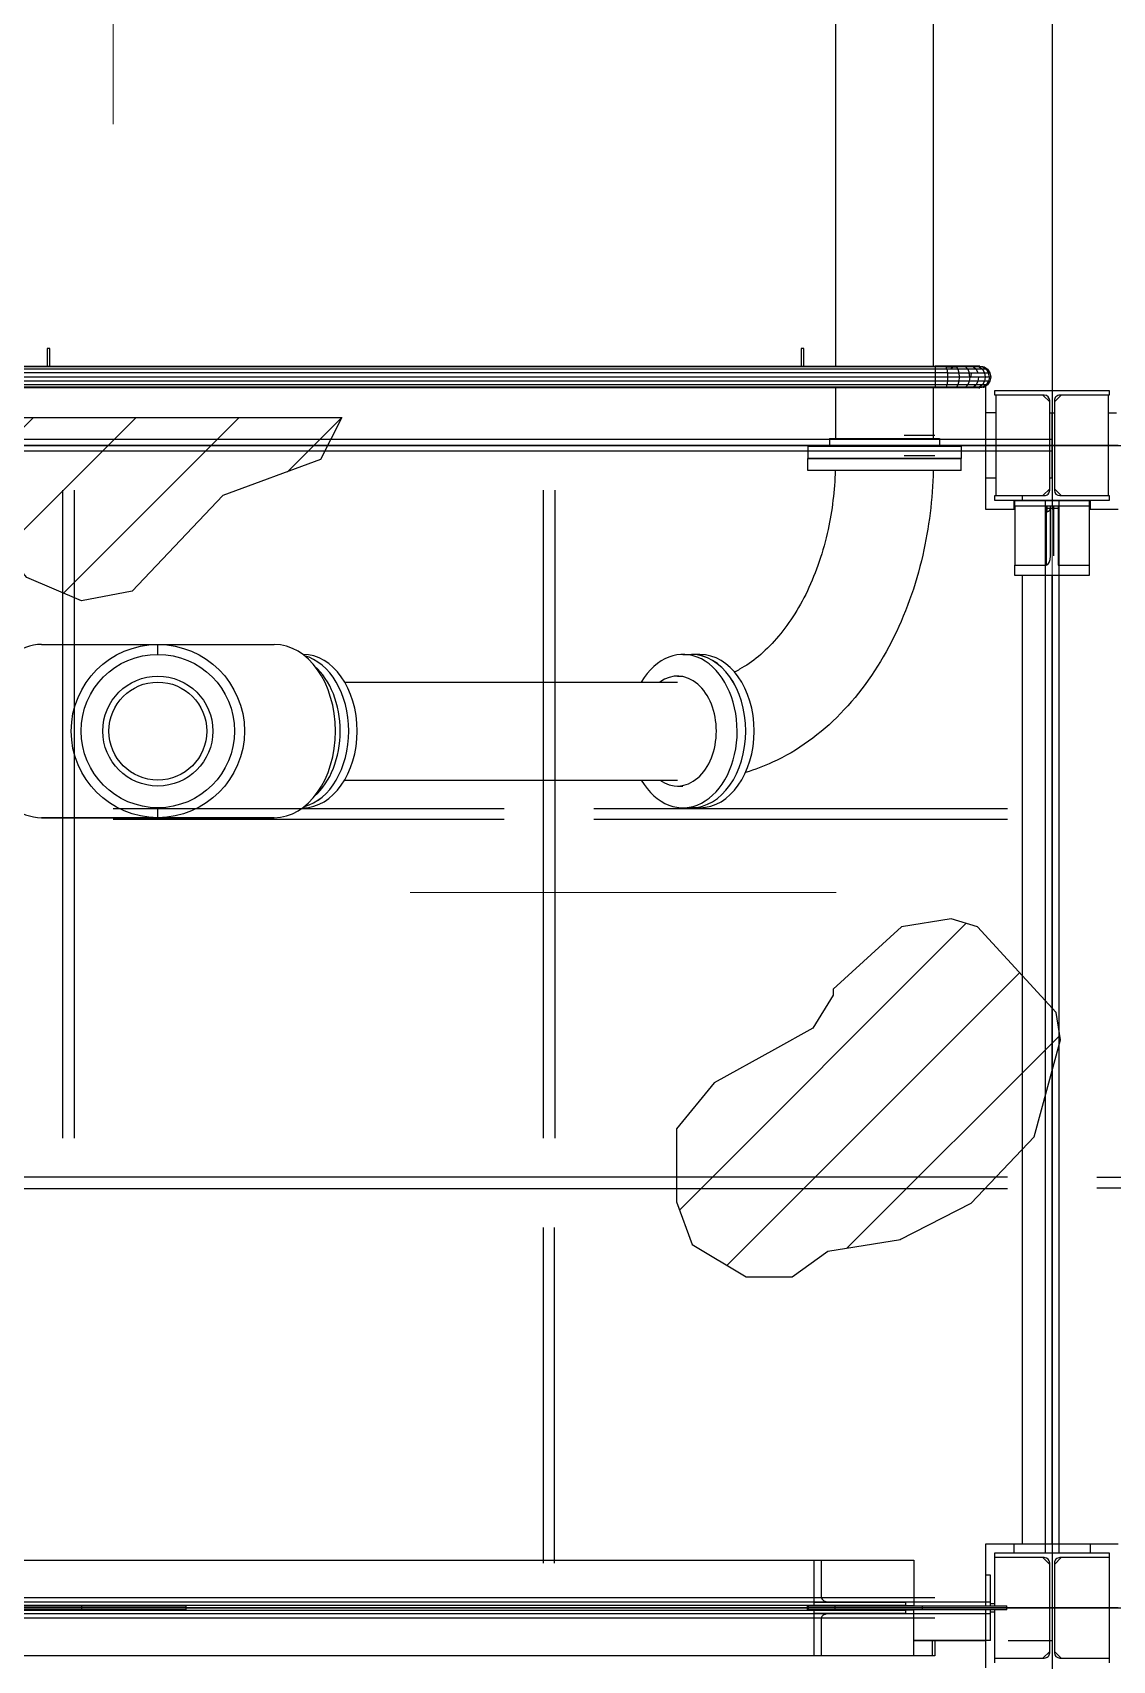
# Model space of a CAD drawing. Header units: metres. Extents: x 0 to 63075, y 0 to 44550.
# Drawn here: x 14631 to 17047, y 25435 to 29076 of the extents above; entities that cross this region are included whole.
import ezdxf

# ---------------------------------------------------------------- set-up
doc = ezdxf.new("R2010")
doc.units = ezdxf.units.M
doc.header["$LTSCALE"] = 75
doc.linetypes.add('CENTER2', pattern=[28.575, 19.05, -3.175, 3.175, -3.175])
doc.linetypes.add('CENTERX2', pattern=[101.6, 63.5, -12.7, 12.7, -12.7])
for name, color, linetype in [('SC1', 7, 'CENTER2'), ('SDM', 7, 'Continuous'), ('SL1', 8, 'Continuous')]:
    doc.layers.add(name, color=color, linetype=linetype)
pattern_1 = [(45, (-23841.37, -18073.27), (-114.90485, 114.90485), [])]

# ---------------------------------------------------------------- blocks, each defined once
blk = doc.blocks.new('A$C52ce5e24')
at = {"layer": 'SL1'}
h = blk.add_hatch(dxfattribs=at)
h.set_pattern_fill('_USER', color=256, scale=162.5, angle=45, style=0, pattern_type=0)
h.set_pattern_definition(pattern_1)
h.paths.add_polyline_path([(6012.6, 6663.8), (7063.3, 6663.8), (7016.2, 6569.5), (6797.2, 6489.1), (6594.8, 6275.7), (6481.1, 6253.5), (6359.2, 6306.2), (6195.6, 6497.4), (6048.7, 6580.6)])
h = blk.add_hatch(dxfattribs=at)
h.set_pattern_fill('_USER', color=256, scale=162.5, angle=45, style=0, pattern_type=0)
h.set_pattern_definition(pattern_1)
h.paths.add_polyline_path([(8150.5, 4799), (8312.7, 4825.3), (8312, 4825.3), (8471.1, 4906.7), (8612.3, 5055), (8670.7, 5271.8), (8660.8, 5333), (8485.6, 5524.7), (8426, 5542.7), (8315, 5524.7), (8162.5, 5385.4), (8162.5, 5372), (8117.1, 5297.6), (8031.6, 5250.5), (7896.1, 5175.7), (7812, 5072.9), (7812, 4909.4), (7847.4, 4813.9), (7967.9, 4741.6), (8070.5, 4741.6)])
for p, q in [((8167.4, 8104.6), (8167.4, 6778.7)), ((8386.4, 8104.6), (8386.4, 6778.7)), ((8652, 7601.3), (8652, 6478.3)), ((6404.4, 6817.8), (6404.4, 6778.7)), ((6410.7, 6817.8), (6404.4, 6817.8)), ((6410.7, 6778.7), (6410.7, 6817.8)), ((8090.5, 6817.8), (8090.5, 6778.7)), ((8096.9, 6817.8), (8090.5, 6817.8)), ((8096.9, 6778.7), (8096.9, 6817.8)), ((4418.5, 6778.7), (8390.5, 6778.7)), ((8390.5, 6776.9), (4418.5, 6776.9)), ((8412.8, 6778.7), (8390.5, 6778.7)), ((8390.5, 6778.7), (8390.5, 6776.9)), ((8390.5, 6776.9), (8390.5, 6771.6)), ((8414.9, 6776.9), (8390.5, 6776.9)), ((8433.9, 6778.7), (8412.8, 6778.7)), ((8412.8, 6778.7), (8414.9, 6776.9)), ((8416.6, 6771.6), (8414.9, 6776.9)), ((8414.9, 6776.9), (8438, 6776.9)), ((8426.4, 6771.6), (8429.9, 6776.9)), ((8452.9, 6778.7), (8433.9, 6778.7)), ((8433.9, 6778.7), (8438, 6776.9)), ((8458.7, 6776.9), (8438, 6776.9)), ((8438, 6776.9), (8441.4, 6771.6)), ((8452.9, 6778.7), (8458.7, 6776.9)), ((8468.7, 6778.7), (8452.9, 6778.7)), ((8476, 6776.9), (8458.7, 6776.9)), ((8458.7, 6776.9), (8463.6, 6771.6)), ((8480.6, 6778.7), (8468.7, 6778.7)), ((8468.7, 6778.7), (8476, 6776.9)), ((8489, 6776.9), (8476, 6776.9)), ((8476, 6776.9), (8482.2, 6771.6)), ((8480.6, 6778.7), (8489, 6776.9)), ((8488, 6778.7), (8480.6, 6778.7)), ((8490.5, 6778.7), (8488, 6778.7)), ((8488, 6778.7), (8497.1, 6776.9)), ((8497.1, 6776.9), (8489, 6776.9)), ((8489, 6776.9), (8496.2, 6771.6)), ((8490.5, 6778.7), (8499.9, 6776.9)), ((8497.1, 6776.9), (8504.8, 6771.6)), ((8497.1, 6776.9), (8499.9, 6776.9)), ((8499.9, 6776.9), (8507.8, 6771.6)), ((8390.5, 6771.6), (4418.5, 6771.6)), ((8390.5, 6763.7), (4418.5, 6763.7)), ((8390.5, 6754.3), (4418.5, 6754.3)), ((8390.5, 6745), (4418.5, 6745)), ((8390.5, 6737.1), (4418.5, 6737.1)), ((8416.6, 6771.6), (8390.5, 6771.6)), ((8390.5, 6771.6), (8390.5, 6763.7)), ((8417.8, 6763.7), (8390.5, 6763.7)), ((8390.5, 6763.7), (8390.5, 6754.3)), ((8418.2, 6754.3), (8390.5, 6754.3)), ((8390.5, 6754.3), (8390.5, 6745)), ((8417.8, 6745), (8390.5, 6745)), ((8390.5, 6745), (8390.5, 6737.1)), ((8416.6, 6737.1), (8390.5, 6737.1)), ((8390.5, 6737.1), (8390.5, 6731.8)), ((8416.6, 6737.1), (8414.9, 6731.8)), ((8441.4, 6771.6), (8416.6, 6771.6)), ((8416.6, 6771.6), (8417.8, 6763.7)), ((8417.8, 6745), (8416.6, 6737.1)), ((8441.4, 6737.1), (8416.6, 6737.1)), ((8417.8, 6763.7), (8443.7, 6763.7)), ((8417.8, 6763.7), (8418.2, 6754.3)), ((8418.2, 6754.3), (8417.8, 6745)), ((8443.7, 6745), (8417.8, 6745)), ((8444.5, 6754.3), (8418.2, 6754.3)), ((8441.4, 6737.1), (8438, 6731.8)), ((8441.4, 6771.6), (8443.7, 6763.7)), ((8463.6, 6771.6), (8441.4, 6771.6)), ((8443.7, 6745), (8441.4, 6737.1)), ((8463.6, 6737.1), (8441.4, 6737.1)), ((8443.7, 6763.7), (8466.9, 6763.7)), ((8443.7, 6763.7), (8444.5, 6754.3)), ((8444.5, 6754.3), (8443.7, 6745)), ((8466.9, 6745), (8443.7, 6745)), ((8468.1, 6754.3), (8444.5, 6754.3)), ((8463.6, 6737.1), (8458.7, 6731.8)), ((8463.6, 6771.6), (8466.9, 6763.7)), ((8482.2, 6771.6), (8463.6, 6771.6)), ((8466.9, 6745), (8463.6, 6737.1)), ((8482.2, 6737.1), (8463.6, 6737.1)), ((8468.1, 6754.3), (8466.9, 6763.7)), ((8466.9, 6763.7), (8486.3, 6763.7)), ((8468.1, 6754.3), (8466.9, 6745)), ((8486.3, 6745), (8466.9, 6745)), ((8467.3, 6760.4), (8468, 6763.7)), ((8487.8, 6754.3), (8468.1, 6754.3)), ((8471, 6762.4), (8469.4, 6754.3)), ((8471.8, 6763.7), (8471, 6762.4)), ((8482.2, 6737.1), (8476, 6731.8)), ((8496.2, 6771.6), (8482.2, 6771.6)), ((8482.2, 6771.6), (8486.3, 6763.7)), ((8486.3, 6745), (8482.2, 6737.1)), ((8496.2, 6737.1), (8482.2, 6737.1)), ((8486.3, 6763.7), (8500.9, 6763.7)), ((8487.8, 6754.3), (8486.3, 6745)), ((8500.9, 6745), (8486.3, 6745)), ((8502.6, 6754.3), (8487.8, 6754.3)), ((8496.2, 6737.1), (8489, 6731.8)), ((8504.8, 6771.6), (8496.2, 6771.6)), ((8496.2, 6771.6), (8500.9, 6763.7)), ((8500.9, 6745), (8496.2, 6737.1)), ((8504.8, 6737.1), (8496.2, 6737.1)), ((8504.8, 6737.1), (8497.1, 6731.8)), ((8507.8, 6737.1), (8499.9, 6731.8)), ((8500.9, 6763.7), (8502.6, 6754.3)), ((8500.9, 6763.7), (8510, 6763.7)), ((8502.6, 6754.3), (8500.9, 6745)), ((8510, 6745), (8500.9, 6745)), ((8511.8, 6754.3), (8502.6, 6754.3)), ((8504.8, 6771.6), (8507.8, 6771.6)), ((8504.8, 6771.6), (8510, 6763.7)), ((8510, 6745), (8504.8, 6737.1)), ((8504.8, 6737.1), (8507.8, 6737.1)), ((8507.8, 6771.6), (8513.1, 6763.7)), ((8513.1, 6745), (8507.8, 6737.1)), ((8511.8, 6754.3), (8510, 6763.7)), ((8510, 6763.7), (8513.1, 6763.7)), ((8511.8, 6754.3), (8510, 6745)), ((8510, 6745), (8513.1, 6745)), ((8514.9, 6754.3), (8511.8, 6754.3)), ((8513.1, 6763.7), (8514.9, 6754.3)), ((8514.9, 6754.3), (8513.1, 6745)), ((8390.5, 6731.8), (4418.5, 6731.8)), ((8390.5, 6729.9), (4418.5, 6729.9)), ((8167.4, 6729.9), (8167.4, 6616.8)), ((8386.4, 6729.9), (8386.4, 6616.8)), ((8390.5, 6731.8), (8390.5, 6729.9)), ((8414.9, 6731.8), (8390.5, 6731.8)), ((8412.8, 6729.9), (8390.5, 6729.9)), ((8414.9, 6731.8), (8412.8, 6729.9)), ((8433.9, 6729.9), (8412.8, 6729.9)), ((8438, 6731.8), (8414.9, 6731.8)), ((8438, 6731.8), (8433.9, 6729.9)), ((8452.9, 6729.9), (8433.9, 6729.9)), ((8458.7, 6731.8), (8438, 6731.8)), ((8458.7, 6731.8), (8452.9, 6729.9)), ((8468.7, 6729.9), (8452.9, 6729.9)), ((8476, 6731.8), (8458.7, 6731.8)), ((8476, 6731.8), (8468.7, 6729.9)), ((8480.6, 6729.9), (8468.7, 6729.9)), ((8489, 6731.8), (8476, 6731.8)), ((8489, 6731.8), (8480.6, 6729.9)), ((8488, 6729.9), (8480.6, 6729.9)), ((8497.1, 6731.8), (8488, 6729.9)), ((8488, 6729.9), (8490.5, 6729.9)), ((8497.1, 6731.8), (8489, 6731.8)), ((8499.9, 6731.8), (8490.5, 6729.9)), ((8497.1, 6731.8), (8499.9, 6731.8)), ((8504, 6458.3), (8504, 6734.5)), ((8524, 6713.6), (8524, 6724.3)), ((8524, 6724.3), (8780, 6724.3)), ((8634.7, 6713.6), (8524, 6713.6)), ((8526.7, 6489), (8526.7, 6713.6)), ((8646.7, 6698.6), (8631.7, 6713.6)), ((8646.7, 6501), (8646.7, 6701.6)), ((8672.2, 6713.6), (8657.2, 6698.6)), ((8657.2, 6701.6), (8657.2, 6501)), ((8780, 6713.6), (8669.2, 6713.6)), ((8777.2, 6713.6), (8777.2, 6489)), ((8780, 6724.3), (8780, 6713.6)), ((8526.7, 6674.3), (8504, 6674.3)), ((8646.7, 6674.3), (8657.2, 6674.3)), ((8652, 6528.3), (8652, 6674.3)), ((8777.2, 6674.3), (8796.4, 6674.3)), ((0, 6601.3), (12183.1, 6601.3)), ((8652, 6614.4), (4152, 6614.4)), ((8652, 6614.4), (4152, 6614.4)), ((8504, 6601.3), (4300, 6601.3)), ((8105.5, 6599.3), (8276.9, 6599.3)), ((8105.5, 6599.3), (8105.5, 6572.4)), ((8153.9, 6616.8), (8276.9, 6616.8)), ((8153.9, 6616.8), (8153.9, 6599.3)), ((8276.9, 6616.8), (8399.9, 6616.8)), ((8276.9, 6599.3), (8448.4, 6599.3)), ((8321.4, 6624.3), (8389.8, 6624.3)), ((8399.9, 6616.8), (8399.9, 6599.3)), ((8448.4, 6599.3), (8448.4, 6572.4)), ((8526.7, 6601.3), (8504, 6601.3)), ((8646.7, 6601.3), (8526.7, 6601.3)), ((8657.2, 6601.3), (8646.7, 6601.3)), ((8777.2, 6601.3), (8657.2, 6601.3)), ((8800, 6601.3), (8777.2, 6601.3)), ((8652, 6588.3), (4152, 6588.3)), ((8652, 6588.3), (4152, 6588.3)), ((8155.7, 6572.4), (8105.5, 6572.4)), ((8105.5, 6545.5), (8105.5, 6572.4)), ((8105.5, 6572.4), (8276.9, 6572.4)), ((8448.4, 6572.4), (8155.7, 6572.4)), ((8276.9, 6572.4), (8448.4, 6572.4)), ((8389.8, 6578.3), (8321.4, 6578.3)), ((8448.4, 6545.5), (8448.4, 6572.4)), ((8155.7, 6545.5), (8105.5, 6545.5)), ((8448.4, 6545.5), (8155.7, 6545.5)), ((8526.7, 6528.3), (8504, 6528.3)), ((8652, 6528.3), (8646.7, 6528.3)), ((6439.1, 6501.3), (6439.1, 5051.8)), ((6439.1, 6501.3), (6439.1, 5051.8)), ((6464.9, 6501.3), (6464.9, 5051.8)), ((6464.9, 6501.3), (6464.9, 5051.8)), ((7514.1, 6501.3), (7514.1, 5051.8)), ((7514.1, 6501.3), (7514.1, 5051.8)), ((7539.9, 6501.3), (7539.9, 5051.8)), ((7539.9, 6501.3), (7539.9, 5051.8)), ((8524, 6478.3), (8524, 6489)), ((8524, 6489), (8634.7, 6489)), ((8585.5, 6489), (8585.5, 6478.3)), ((8631.7, 6489), (8646.7, 6504)), ((8657.2, 6504), (8672.2, 6489)), ((8669.2, 6489), (8780, 6489)), ((8780, 6489), (8780, 6478.3)), ((8569, 6458.3), (8504, 6458.3)), ((8780, 6478.3), (8524, 6478.3)), ((8566.5, 6478.3), (8566.5, 6458.3)), ((8569, 6478.3), (8735, 6478.3)), ((8569, 6465.8), (8569, 6478.3)), ((8735, 6465.8), (8569, 6465.8)), ((8569, 6465.8), (8569, 6333.3)), ((8636.5, 6478.3), (8636.5, 4124.3)), ((8638.7, 6465.8), (8638.7, 6333.3)), ((8641.3, 6452.7), (8641.3, 6465.8)), ((8648.5, 6460.4), (8641.3, 6460.4)), ((8648.7, 6354), (8648.7, 6465.8)), ((8665.3, 6460.4), (8648.7, 6460.4)), ((8652, 6478.3), (8652, 6458.3)), ((8655.3, 6465.8), (8655.3, 6354)), ((8665.3, 6465.8), (8665.3, 6333.3)), ((8667.4, 6478.3), (8667.4, 4124.3)), ((8735, 6478.3), (8735, 6465.8)), ((8735, 6465.8), (8735, 6333.3)), ((8800, 6458.3), (8735, 6458.3)), ((8737.5, 6478.3), (8737.5, 6458.3)), ((8569, 6310), (8569, 6333.3)), ((8569, 6333.3), (8638.7, 6333.3)), ((8735, 6310), (8569, 6310)), ((8585.5, 6310), (8585.5, 4144.3)), ((8652, 4144.3), (8652, 6310)), ((8652, 6310), (8652, 4144.3)), ((8665.3, 6333.3), (8735, 6333.3)), ((8735, 6333.3), (8735, 6310)), ((6391.8, 6156.1), (6652.1, 6156.1)), ((6391.8, 6156.1), (6652.1, 6156.1)), ((6652.1, 6133.9), (6652.1, 6156.1)), ((6652.1, 6156.1), (6912.4, 6156.1)), ((6652.1, 6156.1), (6912.4, 6156.1)), ((6976.7, 6133.9), (6976.1, 6133.9)), ((7826.5, 6133.9), (7845.6, 6133.9)), ((7864.6, 6133.9), (7845.6, 6133.9)), ((7814.2, 6085.5), (7826.5, 6085.5)), ((7070, 6072), (7814.2, 6072)), ((7070, 5852.9), (7814.2, 5852.9)), ((7814.2, 5839.4), (7826.5, 5839.4)), ((6652.1, 5768.7), (6652.1, 5791)), ((6976.7, 5791), (6976.1, 5791)), ((7826.5, 5791), (7845.6, 5791)), ((7864.6, 5791), (7845.6, 5791)), ((6391.8, 5768.7), (6652.1, 5768.7)), ((6652.1, 5768.7), (6391.8, 5768.7)), ((7427, 5788.7), (6552, 5788.7)), ((7427, 5788.7), (6552, 5788.7)), ((7427, 5764.4), (6552, 5764.4)), ((7427, 5764.4), (6552, 5764.4)), ((6652.1, 5768.7), (6912.4, 5768.7)), ((6912.4, 5768.7), (6652.1, 5768.7)), ((8552, 5788.7), (7627, 5788.7)), ((8552, 5788.7), (7627, 5788.7)), ((8552, 5764.4), (7627, 5764.4)), ((8552, 5764.4), (7627, 5764.4)), ((8552, 4964.9), (4252, 4964.9)), ((8552, 4964.9), (4252, 4964.9)), ((9692, 4964), (8752, 4964)), ((9692, 4964), (8752, 4964)), ((8552, 4938.8), (4252, 4938.8)), ((8552, 4938.8), (4252, 4938.8)), ((9692, 4939.7), (8752, 4939.7)), ((9692, 4939.7), (8752, 4939.7)), ((7514.8, 4101.3), (7514.8, 4851.8)), ((7514.8, 4101.3), (7514.8, 4851.8)), ((7539.1, 4101.3), (7539.1, 4851.8)), ((7539.1, 4101.3), (7539.1, 4851.8)), ((8504, 4144.3), (8652, 4144.3)), ((8504, 4006.1), (8504, 4144.3)), ((8504, 4006.1), (8504, 4144.3)), ((8504, 4144.3), (8585.5, 4144.3)), ((8524, 4113.6), (8524, 4124.3)), ((8524, 4124.3), (8780, 4124.3)), ((8566.5, 4144.3), (8566.5, 4124.3)), ((8652, 4144.3), (8652, 3858.3)), ((8652, 4144.3), (8800, 4144.3)), ((8737.5, 4144.3), (8737.5, 4124.3)), ((8780, 4124.3), (8780, 4113.6)), ((6326.1, 4108.3), (8120, 4108.3)), ((8120, 4006.3), (8120, 4108.3)), ((8120, 4108.3), (8135.9, 4108.3)), ((8135.9, 4108.3), (8135.9, 4024.3)), ((8135.9, 4108.3), (8343.2, 4108.3)), ((8343.2, 4108.3), (8343.2, 4006.3)), ((8524, 4074.3), (8524, 4113.6)), ((8634.7, 4113.6), (8524, 4113.6)), ((8646.7, 4098.6), (8631.7, 4113.6)), ((8646.7, 3901), (8646.7, 4101.6)), ((8672.2, 4113.6), (8657.2, 4098.6)), ((8657.2, 4101.6), (8657.2, 3901)), ((8780, 4113.6), (8669.2, 4113.6)), ((8780, 4113.6), (8780, 3889)), ((8514, 4074.3), (8504, 4074.3)), ((8514, 4006.1), (8514, 4074.3)), ((8524, 4006.1), (8524, 4074.3)), ((8514, 4014.4), (4152, 4014.4)), ((8514, 4014.4), (4152, 4014.4)), ((4473.4, 4024.3), (8135.9, 4024.3)), ((6149.2, 4006.1), (6482.3, 4006.1)), ((8120, 4006.3), (6326.1, 4006.3)), ((6482.3, 3996.6), (6482.3, 4006.1)), ((6482.3, 4006.1), (6715.7, 4006.1)), ((6524.9, 4024.3), (8339.2, 4024.3)), ((6715.7, 3996.6), (6715.7, 4006.1)), ((8105.3, 3996.6), (8105.3, 4006.1)), ((8105.3, 4006.1), (8107.1, 4006.1)), ((8107.1, 3996.6), (8107.1, 4006.1)), ((8107.1, 4006.1), (8361.5, 4006.1)), ((8120, 4014.3), (8156, 4014.3)), ((8323.9, 4006.3), (8120, 4006.3)), ((8156, 4014.3), (8323.9, 4014.3)), ((8166.3, 4006.1), (8166.3, 3996.6)), ((8321.4, 4024.3), (8389.8, 4024.3)), ((8323.9, 4014.3), (8323.9, 4006.3)), ((8323.9, 4006.3), (8343.2, 4006.3)), ((8361.5, 4006.1), (8550.6, 4006.1)), ((8361.5, 4006.1), (8361.5, 3996.6)), ((8514, 4010.7), (8524, 4010.7)), ((8550.6, 3996.6), (8550.6, 4006.1)), ((0, 4001.3), (12183.1, 4001.3)), ((8514, 3988.3), (4152, 3988.3)), ((8514, 3988.3), (4152, 3988.3)), ((8550.6, 4001.3), (4157.2, 4001.3)), ((8135.9, 3978.3), (4473.4, 3978.3)), ((6482.3, 3996.6), (6149.2, 3996.6)), ((6326.1, 3996.3), (8120, 3996.3)), ((6715.7, 3996.6), (6482.3, 3996.6)), ((8339.2, 3978.3), (6524.9, 3978.3)), ((8107.1, 3996.6), (8105.3, 3996.6)), ((8361.5, 3996.6), (8107.1, 3996.6)), ((8120, 3894.3), (8120, 3996.3)), ((8120, 3996.3), (8323.9, 3996.3)), ((8156, 3988.4), (8120, 3988.4)), ((8135.9, 3978.3), (8135.9, 3894.3)), ((8323.9, 3988.4), (8156, 3988.4)), ((8389.8, 3978.3), (8321.4, 3978.3)), ((8343.2, 3996.3), (8323.9, 3996.3)), ((8323.9, 3996.3), (8323.9, 3988.4)), ((8343.2, 3894.3), (8343.2, 3996.3)), ((8550.6, 3996.6), (8361.5, 3996.6)), ((8504, 3928.3), (8504, 3996.6)), ((8504, 3867.3), (8504, 3996.6)), ((8514, 3928.3), (8514, 3996.6)), ((8524, 3992), (8514, 3992)), ((8524, 3928.3), (8524, 3996.6)), ((8800, 4001.3), (8550.6, 4001.3)), ((8514, 3928.3), (8343.2, 3928.3)), ((8343.2, 3928.3), (8504, 3928.3)), ((8384.8, 3894.3), (8384.8, 3928.3)), ((8389.8, 3928.3), (8389.8, 3894.3)), ((8524, 3889), (8524, 3928.3)), ((8553.7, 3928.3), (8652, 3928.3)), ((8631.7, 3889), (8646.7, 3904)), ((8657.2, 3904), (8672.2, 3889)), ((8120, 3894.3), (6326.1, 3894.3)), ((8135.9, 3894.3), (8120, 3894.3)), ((8343.2, 3894.3), (8135.9, 3894.3)), ((8384.8, 3894.3), (8343.2, 3894.3)), ((8389.8, 3894.3), (8384.8, 3894.3)), ((8524, 3878.3), (8524, 3889)), ((8524, 3889), (8634.7, 3889)), ((8669.2, 3889), (8780, 3889)), ((8780, 3889), (8780, 3878.3))]:
    blk.add_line(p, q, dxfattribs=at)
for points in [[(6012.6, 6663.8), (7063.3, 6663.8), (7016.2, 6569.5), (6797.2, 6489.1), (6594.8, 6275.7), (6481.1, 6253.5), (6359.2, 6306.2), (6195.6, 6497.4), (6048.7, 6580.6)], [(8150.5, 4799), (8312.7, 4825.3), (8312, 4825.3), (8471.1, 4906.7), (8612.3, 5055), (8670.7, 5271.8), (8660.8, 5333), (8485.6, 5524.7), (8426, 5542.7), (8315, 5524.7), (8162.5, 5385.4), (8162.5, 5372), (8117.1, 5297.6), (8031.6, 5250.5), (7896.1, 5175.7), (7812, 5072.9), (7812, 4909.4), (7847.4, 4813.9), (7967.9, 4741.6), (8070.5, 4741.6)]]:
    blk.add_lwpolyline(points, close=True, dxfattribs=at)
for radius in [193.7, 171.5, 123, 109.5, 109.5]:
    blk.add_circle((6652.1, 5962.4), radius, dxfattribs=at)
for centre, radius, start, end in [((8634.7, 6701.6), 12, 0, 89.998), ((8669.2, 6701.6), 12, 89.998, 180), ((8634.7, 6501), 12, 269.998, 0), ((8669.2, 6501), 12, 180, 269.998), ((8638.7, 6462.3), 10, 285.2177, 0), ((8634.7, 4101.6), 12, 0, 89.998), ((8669.2, 4101.6), 12, 89.998, 180), ((8634.7, 3901), 12, 269.998, 0), ((8669.2, 3901), 12, 180, 269.998)]:
    blk.add_arc(centre, radius, start, end, dxfattribs=at)
for centre, major_axis, ratio, start_param, end_param in [((8638.7, 6354), (0, -20.8), 0.4812, 0, 1.570796), ((6391.8, 5962.4), (0, 193.7), 0.707107, 0, 3.141593), ((6912.4, 5962.4), (0, 193.7), 0.707107, 4.712389, 6.283185), ((6976.7, 5962.4), (0, 171.5), 0.707107, 4.712389, 6.283185), ((6957.7, 5962.4), (0, 171.4), 0.707107, 4.712389, 6.099858), ((6957.7, 5962.4), (0, 171.4), 0.707107, 4.712389, 6.099858), ((7826.5, 5962.4), (0, 171.4), 0.707107, 4.712389, 7.160929), ((7845.6, 5962.4), (0, 171.4), 0.707107, 4.712389, 6.283185), ((7845.6, 5962.4), (0, 171.5), 0.707107, 4.712389, 6.283185), ((7864.6, 5962.4), (0, 171.4), 0.707107, 4.712389, 6.283185), ((6938.7, 5962.4), (0, 171.4), 0.707107, 4.712389, 5.726638), ((7814.2, 5962.4), (0, 123), 0.707107, 4.712389, 6.756029), ((6912.4, 5962.4), (0, -193.7), 0.707107, 0, 1.570796), ((6976.7, 5962.4), (0, -171.5), 0.707107, 0, 1.570796), ((6957.7, 5962.4), (0, -171.5), 0.707107, 0.183328, 1.570796), ((6957.7, 5962.4), (0, -171.4), 0.707107, 0.183328, 1.570796), ((6938.7, 5962.4), (0, -171.4), 0.707107, 0.556547, 1.570796), ((7826.5, 5962.4), (0, -171.5), 0.707107, 5.405442, 7.853982), ((7814.2, 5962.4), (0, -123), 0.707107, 5.810341, 7.853982), ((7845.6, 5962.4), (0, -171.5), 0.707107, 0, 1.570796), ((7845.6, 5962.4), (0, -171.5), 0.707107, 0, 1.570796), ((7864.6, 5962.4), (0, -171.4), 0.707107, 0, 1.570796), ((8156, 4024.3), (-20.1, 0), 0.500277, 0, 1.570796), ((8156, 3978.3), (20.1, 0), 0.500277, 1.570796, 3.141593)]:
    blk.add_ellipse(centre, major_axis=major_axis, ratio=ratio, start_param=start_param, end_param=end_param, dxfattribs=at)
for points, knots in [([(8167, 6545.5), (8165.7, 6500.6), (8160.3, 6455.9), (8151.1, 6413.3), (8140.4, 6363.9), (8124.5, 6317.3), (8104.7, 6275.9), (8085, 6234.6), (8061.4, 6198.5), (8035.7, 6169.2), (8009.5, 6139.2), (7981.3, 6116.3), (7953.2, 6100.5), (7949.4, 6098.4), (7945.6, 6096.4), (7941.8, 6094.6)], [4.753943, 4.753943, 4.753943, 4.753943, 5.009809, 5.009809, 5.009809, 5.306543, 5.306543, 5.306543, 5.602775, 5.602775, 5.602775, 5.90589, 5.90589, 5.90589, 5.946475, 5.946475, 5.946475, 5.946475]), ([(8386.2, 6545.5), (8384.7, 6481.4), (8376.9, 6417.5), (8362.7, 6355.9), (8347, 6287.4), (8323.4, 6221.7), (8292.6, 6161.7), (8261.8, 6101.8), (8223.7, 6047.4), (8179.1, 6001.6), (8134.4, 5955.7), (8083.1, 5918.3), (8027, 5892.5), (8007.4, 5883.5), (7987.2, 5875.9), (7966.6, 5869.9)], [4.744504, 4.744504, 4.744504, 4.744504, 5.026548, 5.026548, 5.026548, 5.340708, 5.340708, 5.340708, 5.654867, 5.654867, 5.654867, 5.969026, 5.969026, 5.969026, 6.078965, 6.078965, 6.078965, 6.078965])]:
    blk.add_open_spline(points, degree=3, knots=knots, dxfattribs=at)

msp = doc.modelspace()

# ---------------------------------------------------------------- linework, layer by layer
at = {"layer": 'SC1', "color": 7, "linetype": 'CENTERX2', "lineweight": 9}
for p, q in [((14811.5, 28871.4), (14811.5, 42486.1)), ((16911.5, 29988.5), (16911.5, 20854.9)), ((22143.6, 28152.6), (6381.4, 28152.6)), ((22143.6, 27152.6), (6381.4, 27152.6)), ((22143.6, 25552.9), (6381.4, 25552.9))]:
    msp.add_line(p, q, dxfattribs=at)

# ---------------------------------------------------------------- block references
at = {"layer": 'SDM'}
msp.add_blockref('A$C52ce5e24', (8259.5, 21551.5), dxfattribs=at)

doc.saveas('drawing.dxf')
